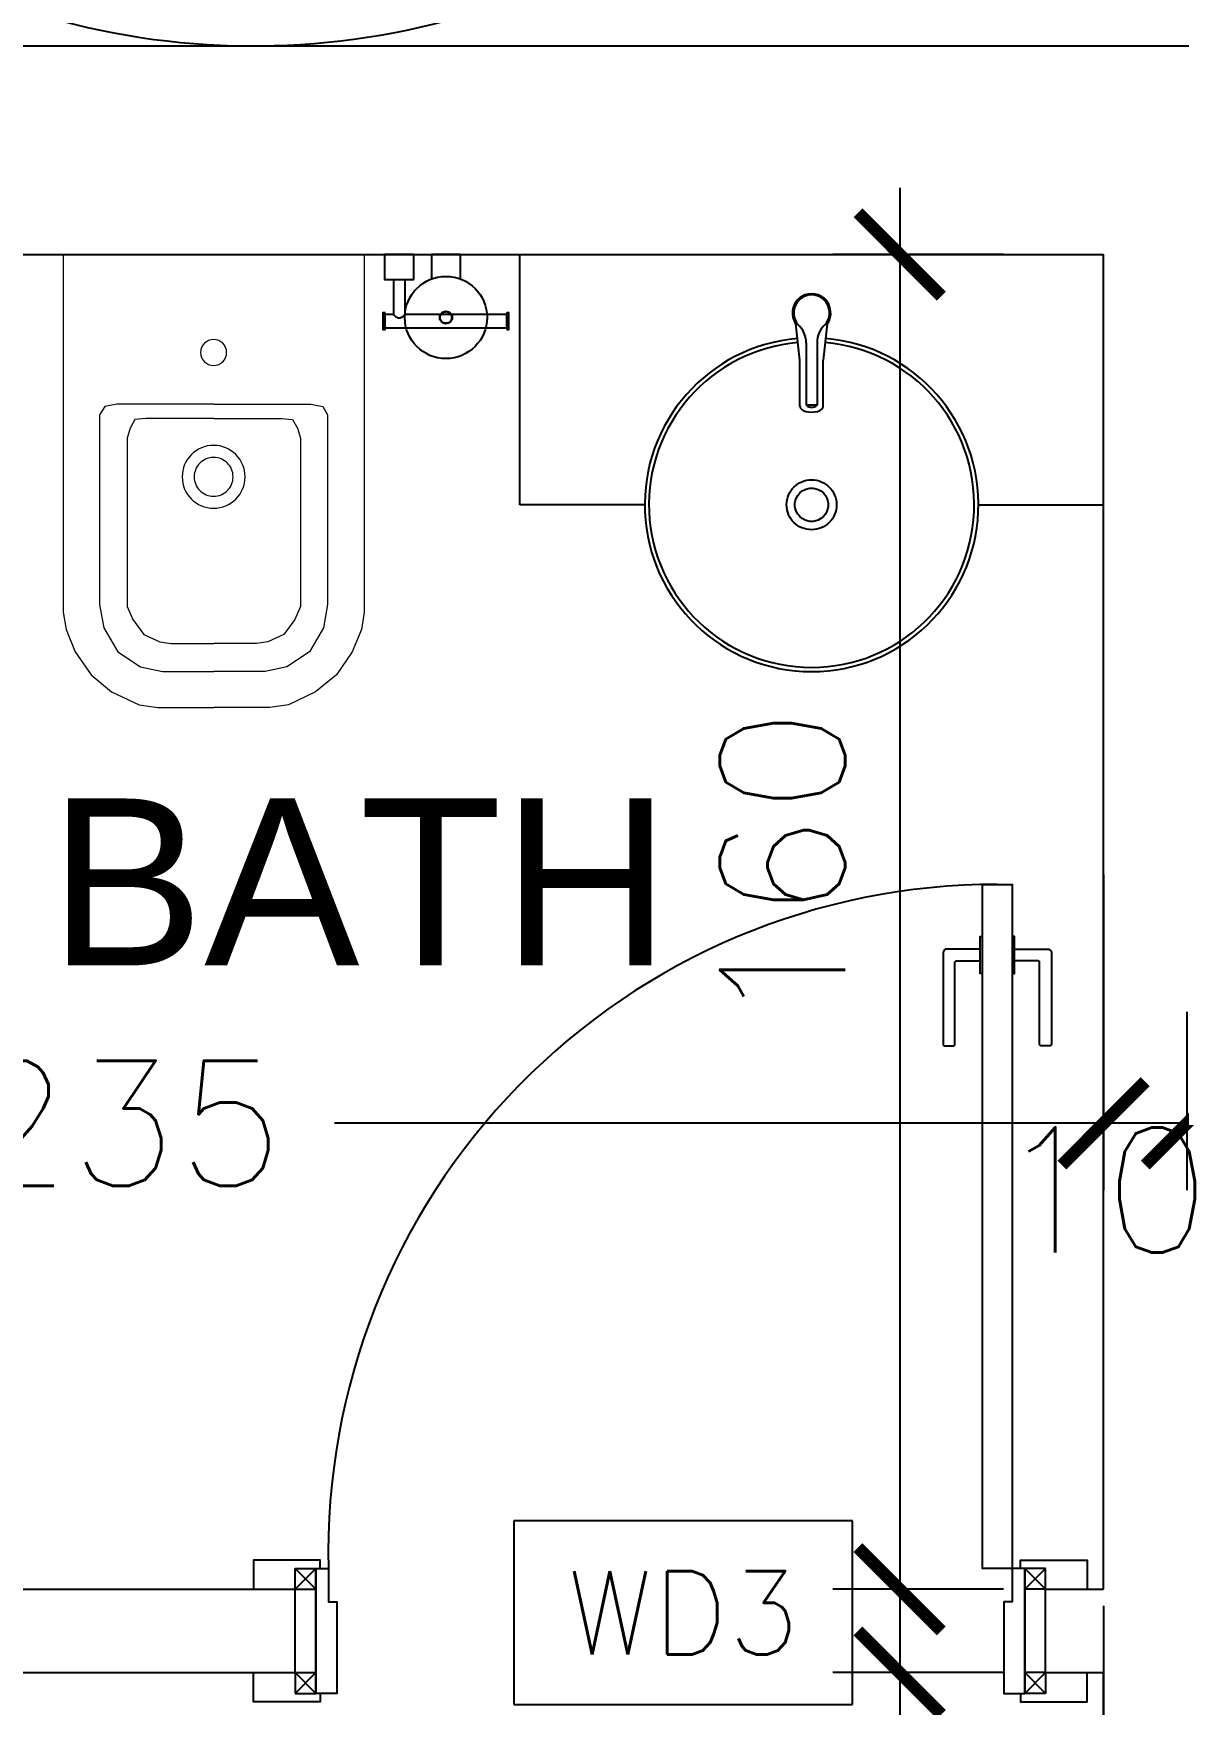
# Model space of a CAD drawing. Header units: centimetres. Extents: x -10658 to 14823, y -5448 to 3597.
# Drawn here: x -1546.3 to -1409, y 2546.2 to 2746.5 of the extents above; entities that cross this region are included whole.
import ezdxf
from ezdxf.xclip import XClip

# ---------------------------------------------------------------- set-up
doc = ezdxf.new("R2010")
doc.units = ezdxf.units.CM
doc.header["$LTSCALE"] = 100
doc.header["$MEASUREMENT"] = 0
doc.header["$XCLIPFRAME"] = 0
doc.header["$PDMODE"] = 35
for name, color, linetype in [('A0-01 FLOOR PLANS$0$BATH FIXTURES', 85, 'Continuous'), ('A0-01 FLOOR PLANS$0$COUNTERS', 85, 'Continuous'), ('A0-01 FLOOR PLANS$0$DIM IN', 1, 'Continuous'), ('A0-01 FLOOR PLANS$0$DOOR', 1, 'Continuous'), ('A0-01 FLOOR PLANS$0$STAIR', 4, 'Continuous'), ('A0-01 FLOOR PLANS$0$TEXT', 3, 'Continuous'), ('A0-01 FLOOR PLANS$0$TEXT-SCHED', 3, 'Continuous'), ('A0-01 FLOOR PLANS$0$WALL-01', 7, 'Continuous'), ('SOURROUNDING$0$KERBSTONE', 11, 'Continuous')]:
    doc.layers.add(name, color=color, linetype=linetype)
doc.styles.add('A0-01 FLOOR PLANS$0$22', font='romans.shx')
doc.styles.add('A0-01 FLOOR PLANS$0$A0-01 GROUND FLOOR PLAN - For Entry modification$0$ROMANS', font='romans')
doc.styles.add('A0-01 FLOOR PLANS$0$ART-PS-1', font='arial.ttf', dxfattribs={"height": 20})
doc.dimstyles.new('A0-01 FLOOR PLANS$0$100', dxfattribs={"dimtxt": 15, "dimasz": 10, "dimexe": 8, "dimexo": 12, "dimgap": 6, "dimtad": 1, "dimdec": 0, "dimzin": 0, "dimdsep": 46, "dimtxsty": 'A0-01 FLOOR PLANS$0$22', "dimblk": 'A0-01 FLOOR PLANS$0$_ARCHTICK', "dimcen": 30, "dimdle": 8, "dimclrd": 1, "dimclre": 1, "dimclrt": 2, "dimadec": 0, "dimazin": 0, "dimtfac": 1, "dimtdec": 0, "dimtmove": 2, "dimatfit": 3, "dimldrblk": 'A0-01 FLOOR PLANS$0$_OBLIQUE', "dimfxl": 100, "dimtolj": 1, "dimtzin": 0, "dimarcsym": 0})
doc.dimstyles.new('A0-01 FLOOR PLANS$0$A0-01 GROUND FLOOR PLAN - For Entry modification$0$text', dxfattribs={"dimtxt": 18, "dimasz": 10, "dimexe": 10, "dimexo": 10, "dimgap": -6, "dimtad": 1, "dimtih": 1, "dimtoh": 1, "dimdec": 0, "dimdsep": 46, "dimtxsty": 'A0-01 FLOOR PLANS$0$A0-01 GROUND FLOOR PLAN - For Entry modification$0$ROMANS', "dimblk1": 'A0-01 FLOOR PLANS$0$A0-01 GROUND FLOOR PLAN - For Entry modification$0$_ARCHTICK', "dimblk2": 'A0-01 FLOOR PLANS$0$A0-01 GROUND FLOOR PLAN - For Entry modification$0$_ARCHTICK', "dimsah": 1, "dimcen": 25, "dimdle": 10, "dimse1": 1, "dimse2": 1, "dimsd1": 1, "dimsd2": 1, "dimclrd": 1, "dimclre": 1, "dimclrt": 2, "dimadec": 0, "dimazin": 0, "dimtfac": 1, "dimtdec": 0, "dimtmove": 2, "dimatfit": 3, "dimldrblk": 'A0-01 FLOOR PLANS$0$A0-01 GROUND FLOOR PLAN - For Entry modification$0$_ARCHTICK', "dimfxl": 1, "dimtolj": 1, "dimtzin": 0, "dimarcsym": 0})

# ---------------------------------------------------------------- blocks, each defined once
blk = doc.blocks.new('SOURROUNDING')
at = {"layer": 'SOURROUNDING$0$KERBSTONE', "lineweight": 13}
h = blk.add_hatch(dxfattribs=at)
h.set_pattern_fill('AR-HBONE', color=252, scale=5, angle=90)
h.paths.add_polyline_path([(-175, 1001.39), (-180.24, 999.4), (-175, 1003.26), (-175, 1910.07), (-189.19, 1904.68), (-175, 1915.15), (-175, 1965.25), (-177.79, 1965.57), (-175, 1966.16), (-175, 2515.31), (-190.95, 2509.26), (-175, 2521.02), (-175, 2569.63), (-179.55, 2570.15), (-175, 2571.11), (-175, 2808), (-890, 2808), (-890, 3028), (-1810, 3028), (-1810, 2511.19), (-1925, 2511.19), (-1925, 1979.72), (-1810, 1979.72), (-1810, 775), (-3028, 775), (-3028, 650), (-2728, 650), (-2448, 650), (-2428, 650), (-1382.07, 650), (-1382.07, 25), (-1257.59, 25), (-1257.07, 25), (-857.07, 25), (-732.07, 25), (-732.07, 668), (-175, 668)])
h.paths.add_polyline_path([(-1685, 828), (-1685, 2129.72), (-1770, 2129.72), (-1770, 2361.19), (-1685, 2361.19), (-1685, 2748), (-1220, 2748), (-1220, 2683), (-890, 2683), (-300, 2683), (-300, 788), (-590, 788), (-590, 793), (-817, 793), (-817, 713), (-1286.12, 713), (-1287.5, 828)], flags=16)
h.paths.add_polyline_path([(-1798.23, 1621.66), (-1726.11, 1621.66), (-1726.11, 1641.16), (-1798.23, 1641.16)], flags=16)
h.paths.add_polyline_path([(-1563.97, 2964.65), (-999.2, 2964.65), (-999.2, 3018.34), (-1563.97, 3018.34)], flags=16)
blk = doc.blocks.new('A0-01 FLOOR PLANS$0$Bath_WashBasin_D-40_01')
for p, q in [((-1.4, -7.96), (-1.88, -3.63)), ((1.88, -3.63), (1.4, -7.96)), ((-0.65, -5.9), (-0.65, -13.37)), ((0.65, -5.9), (0.65, -13.37)), ((-1.4, -13.5), (-1.4, -7.96)), ((1.4, -13.5), (1.4, -7.96)), ((0.65, -13.37), (-0.65, -13.37))]:
    blk.add_line(p, q)
for radius in [3, 2]:
    blk.add_circle((0, -25.3), radius)
for centre, radius, start, end in [((0, -2.3), 2.3, 324.6388, 215.3612), ((0, -2.3), 2.15, 320.9725, 219.0275), ((-3.61, -5.89), 2.96, 359.8082, 49.0473), ((3.61, -5.89), 2.96, 130.9527, 180.1918), ((0, -25.3), 20, 94.8311, 85.1689), ((0, -25.3), 19.5, 94.7941, 85.2059), ((0, -12.55), 1.05, 231.7534, 308.2466)]:
    blk.add_arc(centre, radius, start, end)
blk.add_ellipse((0, -13.5), major_axis=(-1.4, 0), ratio=0.500001, start_param=6.283185, end_param=9.424778)
blk = doc.blocks.new('*D327')
at = {"layer": 'A0-01 FLOOR PLANS$0$TEXT-SCHED', "color": 1, "lineweight": -2, "transparency": 16777216}
for p, q in [((-1550.11, 2531.18), (-1590.68, 2531.18)), ((-1590.68, 2531.18), (-1590.68, 2509.18)), ((-1550.11, 2509.18), (-1550.11, 2531.18)), ((-1590.68, 2509.18), (-1550.11, 2509.18))]:
    blk.add_line(p, q, dxfattribs=at)
at = {"layer": 'Defpoints', "color": 0, "transparency": 16777216}
blk.add_point((-1570.39, 2520.18), dxfattribs=at)
blk.add_point((-1570.39, 2520.18), dxfattribs=at)
blk.add_point((-1570.39, 2520.18), dxfattribs=at)
at = {"layer": 'A0-01 FLOOR PLANS$0$TEXT-SCHED', "color": 2, "transparency": 16777216, "insert": (-1570.39, 2520.18), "char_height": 8, "width": 47.1429, "attachment_point": 5, "style": 'A0-01 FLOOR PLANS$0$A0-01 GROUND FLOOR PLAN - For Entry modification$0$ROMANS'}
blk.add_mtext('\\A1;{\\H1.25x;WD3}', dxfattribs=at)
blk = doc.blocks.new('A0-01 FLOOR PLANS$0$A0-01 GROUND FLOOR PLAN - For Entry modification$0$_ARCHTICK')
at = {"color": 0, "linetype": 'ByBlock', "const_width": 0.15}
blk.add_lwpolyline([(-0.5, -0.5), (0.5, 0.5)], dxfattribs=at)
blk = doc.blocks.new('A0-01 FLOOR PLANS$0$_ARCHTICK')
at = {"color": 0, "linetype": 'ByBlock', "const_width": 0.15}
blk.add_lwpolyline([(-0.5, -0.5), (0.5, 0.5)], dxfattribs=at)
blk = doc.blocks.new('*D343')
at = {"layer": 'A0-01 FLOOR PLANS$0$DIM IN', "color": 1, "lineweight": -2, "transparency": 16777216}
for p, q in [((-1755, 2608.67), (-1755, 2570.85)), ((-1520, 2608.67), (-1520, 2570.85)), ((-1763, 2578.85), (-1662.79, 2578.85)), ((-1512, 2578.85), (-1612.21, 2578.85))]:
    blk.add_line(p, q, dxfattribs=at)
at = {"layer": 'Defpoints', "color": 0, "transparency": 16777216}
for p in [(-1755, 2620.67), (-1520, 2620.67), (-1755, 2578.85)]:
    blk.add_point(p, dxfattribs=at)
at = {"layer": 'A0-01 FLOOR PLANS$0$DIM IN', "color": 1, "lineweight": -2, "transparency": 16777216, "xscale": 10, "yscale": 10, "zscale": 10, "rotation": 180}
blk.add_blockref('A0-01 FLOOR PLANS$0$_ARCHTICK', (-1755, 2578.85), dxfattribs=at)
at = {"layer": 'A0-01 FLOOR PLANS$0$DIM IN', "color": 1, "lineweight": -2, "transparency": 16777216, "xscale": 10, "yscale": 10, "zscale": 10}
blk.add_blockref('A0-01 FLOOR PLANS$0$_ARCHTICK', (-1520, 2578.85), dxfattribs=at)
at = {"layer": 'A0-01 FLOOR PLANS$0$DIM IN', "color": 2, "transparency": 16777216, "insert": (-1637.5, 2578.85), "char_height": 15, "attachment_point": 5, "style": 'A0-01 FLOOR PLANS$0$22'}
blk.add_mtext('\\A1;235', dxfattribs=at)
blk = doc.blocks.new('A0-01 FLOOR PLANS$0$_OBLIQUE')
at = {"color": 0, "linetype": 'ByBlock'}
blk.add_line((-0.5, -0.5), (0.5, 0.5), dxfattribs=at)
blk = doc.blocks.new('*D346')
at = {"layer": 'A0-01 FLOOR PLANS$0$DIM IN', "color": 1, "lineweight": -2, "transparency": 16777216}
for p, q in [((-1544.44, 2691), (-1544.44, 2515)), ((-1532, 2683), (-1552.44, 2683)), ((-1532, 2523), (-1552.44, 2523))]:
    blk.add_line(p, q, dxfattribs=at)
at = {"layer": 'Defpoints', "color": 0, "transparency": 16777216}
for p in [(-1520, 2683), (-1544.44, 2523), (-1520, 2523)]:
    blk.add_point(p, dxfattribs=at)
at = {"layer": 'A0-01 FLOOR PLANS$0$DIM IN', "color": 1, "lineweight": -2, "transparency": 16777216, "xscale": 10, "yscale": 10, "zscale": 10}
for p, rotation in [((-1544.44, 2683), 90), ((-1544.44, 2523), 270)]:
    blk.add_blockref('A0-01 FLOOR PLANS$0$_ARCHTICK', p, dxfattribs=dict(at, rotation=rotation))
at = {"layer": 'A0-01 FLOOR PLANS$0$DIM IN', "color": 2, "transparency": 16777216, "insert": (-1558.49, 2609.48), "char_height": 15, "attachment_point": 5, "rotation": 90, "style": 'A0-01 FLOOR PLANS$0$22'}
blk.add_mtext('\\A1;160', dxfattribs=at)
blk = doc.blocks.new('*D347')
at = {"layer": 'A0-01 FLOOR PLANS$0$DIM IN', "color": 1, "lineweight": -2, "transparency": 16777216}
for p, q in [((-1544.44, 2521), (-1544.44, 2270)), ((-1532, 2513), (-1552.44, 2513)), ((-1532, 2278), (-1552.44, 2278))]:
    blk.add_line(p, q, dxfattribs=at)
at = {"layer": 'Defpoints', "color": 0, "transparency": 16777216}
for p in [(-1520, 2513), (-1544.44, 2278), (-1520, 2278)]:
    blk.add_point(p, dxfattribs=at)
at = {"layer": 'A0-01 FLOOR PLANS$0$DIM IN', "color": 1, "lineweight": -2, "transparency": 16777216, "xscale": 10, "yscale": 10, "zscale": 10}
for p, rotation in [((-1544.44, 2513), 90), ((-1544.44, 2278), 270)]:
    blk.add_blockref('A0-01 FLOOR PLANS$0$_ARCHTICK', p, dxfattribs=dict(at, rotation=rotation))
at = {"layer": 'A0-01 FLOOR PLANS$0$DIM IN', "color": 2, "transparency": 16777216, "insert": (-1557.94, 2395.5), "char_height": 15, "attachment_point": 5, "rotation": 90, "style": 'A0-01 FLOOR PLANS$0$22'}
blk.add_mtext('\\A1;235', dxfattribs=at)
blk = doc.blocks.new('*D349')
at = {"layer": 'A0-01 FLOOR PLANS$0$DIM IN', "color": 1, "lineweight": -2, "transparency": 16777216}
for p, q in [((-1520, 2521), (-1520, 2467.57)), ((-1755, 2501), (-1755, 2467.57)), ((-1763, 2475.57), (-1651, 2475.57)), ((-1512, 2475.57), (-1600.43, 2475.57))]:
    blk.add_line(p, q, dxfattribs=at)
at = {"layer": 'Defpoints', "color": 0, "transparency": 16777216}
for p in [(-1520, 2533), (-1755, 2513), (-1755, 2475.57)]:
    blk.add_point(p, dxfattribs=at)
at = {"layer": 'A0-01 FLOOR PLANS$0$DIM IN', "color": 1, "lineweight": -2, "transparency": 16777216, "xscale": 10, "yscale": 10, "zscale": 10, "rotation": 180}
blk.add_blockref('A0-01 FLOOR PLANS$0$_ARCHTICK', (-1755, 2475.57), dxfattribs=at)
at = {"layer": 'A0-01 FLOOR PLANS$0$DIM IN', "color": 1, "lineweight": -2, "transparency": 16777216, "xscale": 10, "yscale": 10, "zscale": 10}
blk.add_blockref('A0-01 FLOOR PLANS$0$_ARCHTICK', (-1520, 2475.57), dxfattribs=at)
at = {"layer": 'A0-01 FLOOR PLANS$0$DIM IN', "color": 2, "transparency": 16777216, "insert": (-1625.72, 2476.26), "char_height": 15, "attachment_point": 5, "style": 'A0-01 FLOOR PLANS$0$22'}
blk.add_mtext('\\A1;235', dxfattribs=at)
blk = doc.blocks.new('*D465')
at = {"layer": 'A0-01 FLOOR PLANS$0$DIM IN', "color": 1, "lineweight": -2, "transparency": 16777216}
for p, q in [((-1520, 2590.85), (-1520, 2586.85)), ((-1510, 2590.85), (-1510, 2586.85)), ((-1520, 2578.85), (-1530, 2578.85)), ((-1510, 2578.85), (-1520, 2578.85)), ((-1510, 2578.85), (-1500, 2578.85))]:
    blk.add_line(p, q, dxfattribs=at)
at = {"layer": 'Defpoints', "color": 0, "transparency": 16777216}
for p in [(-1520, 2578.85), (-1520, 2578.85), (-1510, 2578.85)]:
    blk.add_point(p, dxfattribs=at)
at = {"layer": 'A0-01 FLOOR PLANS$0$DIM IN', "color": 1, "lineweight": -2, "transparency": 16777216, "xscale": 10, "yscale": 10, "zscale": 10}
blk.add_blockref('A0-01 FLOOR PLANS$0$_ARCHTICK', (-1520, 2578.85), dxfattribs=at)
at = {"layer": 'A0-01 FLOOR PLANS$0$DIM IN', "color": 1, "lineweight": -2, "transparency": 16777216, "xscale": 10, "yscale": 10, "zscale": 10, "rotation": 180}
blk.add_blockref('A0-01 FLOOR PLANS$0$_ARCHTICK', (-1510, 2578.85), dxfattribs=at)
at = {"layer": 'A0-01 FLOOR PLANS$0$DIM IN', "color": 2, "transparency": 16777216, "insert": (-1520, 2570.85), "char_height": 15, "attachment_point": 5, "style": 'A0-01 FLOOR PLANS$0$22'}
blk.add_mtext('\\A1;10', dxfattribs=at)
blk = doc.blocks.new('*D480')
at = {"layer": 'A0-01 FLOOR PLANS$0$DIM IN', "color": 1, "lineweight": -2, "transparency": 16777216}
for p, q in [((-1460, 2605.38), (-1460, 2570.85)), ((-1510, 2592.22), (-1510, 2570.85)), ((-1452, 2578.85), (-1518, 2578.85))]:
    blk.add_line(p, q, dxfattribs=at)
at = {"layer": 'Defpoints', "color": 0, "transparency": 16777216}
for p in [(-1460, 2617.38), (-1510, 2604.22), (-1510, 2578.85)]:
    blk.add_point(p, dxfattribs=at)
at = {"layer": 'A0-01 FLOOR PLANS$0$DIM IN', "color": 1, "lineweight": -2, "transparency": 16777216, "xscale": 10, "yscale": 10, "zscale": 10, "rotation": 180}
blk.add_blockref('A0-01 FLOOR PLANS$0$_ARCHTICK', (-1510, 2578.85), dxfattribs=at)
at = {"layer": 'A0-01 FLOOR PLANS$0$DIM IN', "color": 1, "lineweight": -2, "transparency": 16777216, "xscale": 10, "yscale": 10, "zscale": 10}
blk.add_blockref('A0-01 FLOOR PLANS$0$_ARCHTICK', (-1460, 2578.85), dxfattribs=at)
at = {"layer": 'A0-01 FLOOR PLANS$0$DIM IN', "color": 2, "transparency": 16777216, "insert": (-1485, 2592.35), "char_height": 15, "attachment_point": 5, "style": 'A0-01 FLOOR PLANS$0$22'}
blk.add_mtext('\\A1;50', dxfattribs=at)
blk = doc.blocks.new('A0-01 FLOOR PLANS$0$DOOR 25CM')
at = {"layer": 'A0-01 FLOOR PLANS$0$DOOR'}
blk.add_lwpolyline([(-4739.05, 1353.5), (-4735.05, 1353.5), (-4735.05, 1261.5), (-4739.05, 1261.5)], close=True, dxfattribs=at)
for points in [[(-4739.05, 1341.5), (-4739.35, 1341.5), (-4739.35, 1346.5), (-4739.05, 1346.5)], [(-4735.05, 1341.5), (-4734.75, 1341.5), (-4734.75, 1346.5), (-4735.05, 1346.5)]]:
    blk.add_lwpolyline(points, dxfattribs=at)
for points in [[(-4739.35, 1344.8), (-4743.85, 1344.8, 0.414214), (-4744.35, 1344.3), (-4744.35, 1332, 0.414214), (-4744.15, 1331.8), (-4742.95, 1331.8, 0.414214), (-4742.75, 1332), (-4742.75, 1343, -0.414214), (-4742.55, 1343.2), (-4739.35, 1343.2)], [(-4734.75, 1344.8), (-4730.26, 1344.8, -0.414214), (-4729.76, 1344.3), (-4729.76, 1332, -0.414214), (-4729.96, 1331.8), (-4731.16, 1331.8, -0.414214), (-4731.36, 1332), (-4731.36, 1343, 0.414214), (-4731.56, 1343.2), (-4734.75, 1343.2)]]:
    blk.add_lwpolyline(points, format="xyb", dxfattribs=at)
blk.add_arc((-4737.11, 1263.56), 89.94, 89.9604, 181.3128, dxfattribs=at)
blk = doc.blocks.new('A0-01 FLOOR PLANS$0$80-10')
at = {"layer": 'A0-01 FLOOR PLANS$0$DOOR', "linetype": 'Continuous'}
for p, q in [((9975.31, -4467.93), (9975.31, -4470.43)), ((10075.29, -4467.93), (10075.29, -4470.43)), ((9975.31, -4482.93), (9975.31, -4480.43)), ((9982.81, -4482.93), (9982.81, -4480.43)), ((10067.79, -4482.93), (10067.79, -4480.43)), ((10075.29, -4482.93), (10075.29, -4480.43))]:
    blk.add_line(p, q, dxfattribs=at)
at = {"layer": 'A0-01 FLOOR PLANS$0$DOOR'}
for p, q in [((9980.31, -4467.93), (9982.81, -4467.93)), ((9980.31, -4470.43), (9980.31, -4467.93)), ((9982.81, -4467.93), (9980.31, -4470.43)), ((9982.81, -4470.43), (9980.31, -4467.93)), ((10070.29, -4467.93), (10067.79, -4467.93)), ((10067.79, -4467.93), (10070.29, -4470.43)), ((10067.79, -4470.43), (10070.29, -4467.93)), ((10070.29, -4470.43), (10070.29, -4467.93)), ((9980.31, -4470.43), (9982.81, -4470.43)), ((10070.29, -4470.43), (10067.79, -4470.43)), ((9980.31, -4480.43), (9980.31, -4482.93)), ((9982.81, -4482.93), (9980.31, -4480.43)), ((9982.81, -4480.43), (9980.31, -4482.93)), ((9980.31, -4480.43), (9982.81, -4480.43)), ((10067.79, -4482.93), (10070.29, -4480.43)), ((10067.79, -4480.43), (10070.29, -4482.93)), ((10070.29, -4480.43), (10067.79, -4480.43)), ((10070.29, -4480.43), (10070.29, -4482.93)), ((9980.31, -4482.93), (9982.81, -4482.93)), ((10070.29, -4482.93), (10067.79, -4482.93))]:
    blk.add_line(p, q, dxfattribs=at)
for points in [[(9983.31, -4467.93), (9983.31, -4466.93), (9975.31, -4466.93), (9975.31, -4467.93)], [(10067.29, -4467.93), (10067.29, -4466.93), (10075.29, -4466.93), (10075.29, -4467.93)], [(9982.81, -4467.93), (9982.81, -4482.93)], [(9982.81, -4467.93), (9984.31, -4467.93), (9984.31, -4471.93), (9985.31, -4471.93), (9985.31, -4482.93), (9982.81, -4482.93), (9982.81, -4467.93)], [(10067.79, -4467.93), (10066.29, -4467.93), (10066.29, -4471.93), (10065.29, -4471.93), (10065.29, -4482.93), (10067.79, -4482.93), (10067.79, -4467.93)], [(10067.79, -4467.93), (10067.79, -4482.93)], [(9983.31, -4482.93), (9983.31, -4483.93), (9975.31, -4483.93), (9975.31, -4482.93)], [(10067.29, -4482.93), (10067.29, -4483.93), (10075.29, -4483.93), (10075.29, -4482.93)]]:
    blk.add_lwpolyline(points, dxfattribs=at)
at = {"layer": 'A0-01 FLOOR PLANS$0$DOOR', "linetype": 'Continuous', "xscale": -0.8912784107417012, "yscale": 0.8912784107417012, "zscale": 0.8912784107417012}
blk.add_blockref('A0-01 FLOOR PLANS$0$DOOR 25CM', (5764.06, -5592.28), dxfattribs=at)
blk = doc.blocks.new('A0-01 FLOOR PLANS$0$BID2')
at = {"layer": 'A0-01 FLOOR PLANS$0$BATH FIXTURES', "lineweight": 18}
for points in [[(18.07, 0), (0, 0), (0, -42.87), (0.38, -44.94), (1.44, -47.63), (3.36, -50.37), (5.82, -52.44), (9.13, -53.98), (11.34, -54.31), (18.07, -54.31)], [(18.07, 0), (36.1, 0), (36.1, -42.87), (35.76, -44.94), (34.65, -47.63), (32.78, -50.37), (30.28, -52.44), (27.01, -53.98), (24.8, -54.31), (18.07, -54.31)], [(18.07, -17.93), (6.44, -17.93), (5, -18.22), (4.37, -19.23), (4.37, -41.96), (4.9, -44.75), (6.58, -47.63), (9.28, -49.41), (11.92, -49.99), (18.07, -49.99)], [(18.07, -17.93), (29.7, -17.93), (31.15, -18.22), (31.72, -19.23), (31.72, -41.96), (31.24, -44.75), (29.56, -47.63), (26.82, -49.41), (24.22, -49.99), (18.07, -49.99)], [(18.07, -19.66), (9.9, -19.66), (8.6, -19.8), (8.03, -20.81), (7.69, -22.01), (7.69, -42.2), (8.36, -43.74), (9.66, -45.56), (11.58, -46.43), (12.93, -46.62), (18.07, -46.62)], [(18.07, -19.66), (26.24, -19.66), (27.49, -19.8), (28.12, -20.81), (28.45, -22.01), (28.45, -42.2), (27.78, -43.74), (26.48, -45.56), (24.56, -46.43), (23.17, -46.62), (18.07, -46.62)]]:
    blk.add_lwpolyline(points, dxfattribs=at)
for points in [[(16.49, -11.75), (16.49, -10.89), (17.19, -10.19), (18.05, -10.19), (18.91, -10.19), (19.61, -10.89), (19.61, -11.75), (19.61, -12.61), (18.91, -13.31), (18.05, -13.31), (17.19, -13.31), (16.49, -12.61), (16.49, -11.75)], [(14.28, -26.65), (14.28, -24.57), (15.96, -22.88), (18.05, -22.88), (20.13, -22.88), (21.82, -24.57), (21.82, -26.65), (21.82, -28.74), (20.13, -30.42), (18.05, -30.42), (15.96, -30.42), (14.28, -28.74), (14.28, -26.65)], [(15.72, -26.65), (15.72, -25.36), (16.76, -24.32), (18.05, -24.32), (19.34, -24.32), (20.38, -25.36), (20.38, -26.65), (20.38, -27.94), (19.34, -28.98), (18.05, -28.98), (16.76, -28.98), (15.72, -27.94), (15.72, -26.65)]]:
    blk.add_open_spline(points, degree=3, knots=[0, 0, 0, 0, 1, 1, 1, 2, 2, 2, 3, 3, 3, 4, 4, 4, 4], dxfattribs=at)
blk = doc.blocks.new('A0-01 FLOOR PLANS$0$A$C9e603a0f')
at = {"layer": 'A0-01 FLOOR PLANS$0$BATH FIXTURES'}
for p, q in [((5.8, 2.95), (5.8, 0)), ((9.3, 0), (9.3, 2.95)), ((5.8, 0), (9.3, 0))]:
    blk.add_line(p, q, dxfattribs=at)
for points in [[(0.25, 9), (0, 9), (0, 7), (0.25, 7)], [(14.85, 7), (15.1, 7), (15.1, 9), (14.85, 9)], [(11.4, 3), (11.4, 0), (14.9, 0), (14.9, 3)]]:
    blk.add_lwpolyline(points, close=True, dxfattribs=at)
for points in [[(14.85, 8.8), (0.25, 8.8), (0.25, 7.2), (12.45, 7.2), (12.45, 3)], [(13.85, 3), (13.85, 7.2), (14.85, 7.2)]]:
    blk.add_lwpolyline(points, dxfattribs=at)
for radius in [4.93, 0.75, 0.7]:
    blk.add_circle((7.55, 7.55), radius, dxfattribs=at)
blk.add_open_spline([(13.85, 7.2), (13.85, 7.2), (13.85, 7.2), (13.85, 7.2), (13.83, 7.22), (13.75, 7.28), (13.7, 7.33), (13.57, 7.43), (13.5, 7.48), (13.34, 7.57), (13.25, 7.61), (13.05, 7.61), (12.96, 7.57), (12.79, 7.48), (12.72, 7.43), (12.6, 7.33), (12.55, 7.28), (12.47, 7.22), (12.45, 7.2), (12.45, 7.2)], degree=3, knots=[0, 0, 0, 0, 0.000914, 0.000914, 0.1258, 0.1258, 0.250685, 0.250685, 0.375571, 0.375571, 0.500457, 0.500457, 0.625343, 0.625343, 0.750228, 0.750228, 0.875114, 0.875114, 1, 1, 1, 1], dxfattribs=at)
blk = doc.blocks.new('A0-01 FLOOR PLANS')
at = {"layer": 'A0-01 FLOOR PLANS$0$COUNTERS'}
for p, q in [((-1590, 2653), (-1590, 2683)), ((-1575, 2653), (-1590, 2653)), ((-1535, 2653), (-1520, 2653))]:
    blk.add_line(p, q, dxfattribs=at)
at = {"layer": 'A0-01 FLOOR PLANS$0$STAIR'}
blk.add_arc((-1621.94, 2798), 90, 243.6296, 82.0015, dxfattribs=at)
at = {"layer": 'A0-01 FLOOR PLANS$0$WALL-01'}
for p, q in [((-1780, 2708), (-1460, 2708)), ((-1755, 2683), (-1520, 2683)), ((-1520, 2523), (-1520, 2683)), ((-1755, 2523), (-1616.93, 2523)), ((-1616.93, 2513), (-1616.93, 2523)), ((-1526.95, 2513), (-1526.95, 2523)), ((-1526.95, 2523), (-1520, 2523)), ((-1755, 2513), (-1616.93, 2513)), ((-1526.95, 2513), (-1520, 2513)), ((-1520, 2278), (-1520, 2513))]:
    blk.add_line(p, q, dxfattribs=at)
at = {"layer": 'A0-01 FLOOR PLANS$0$BATH FIXTURES'}
for name, p in [('A0-01 FLOOR PLANS$0$BID2', (-1644.74, 2683)), ('A0-01 FLOOR PLANS$0$Bath_WashBasin_D-40_01', (-1555, 2678.3))]:
    blk.add_blockref(name, p, dxfattribs=at)
at = {"layer": 'A0-01 FLOOR PLANS$0$BATH FIXTURES', "rotation": 180}
blk.add_blockref('A0-01 FLOOR PLANS$0$A$C9e603a0f', (-1591.29, 2683), dxfattribs=at)
at = {"layer": 'A0-01 FLOOR PLANS$0$DOOR', "xscale": -1}
blk.add_blockref('A0-01 FLOOR PLANS$0$80-10', (8453.36, 6993.43), dxfattribs=at)
at = {"layer": 'A0-01 FLOOR PLANS$0$TEXT', "style": 'A0-01 FLOOR PLANS$0$ART-PS-1'}
blk.add_text('BATH', height=20, dxfattribs=at).set_placement((-1646.46, 2597.79))
at = {"layer": 'A0-01 FLOOR PLANS$0$DIM IN'}
dim = blk.add_linear_dim(base=(-1544.44, 2523), p1=(-1520, 2683), p2=(-1520, 2523), angle=90, dimstyle='A0-01 FLOOR PLANS$0$100', override={"dimfxl": 0.075}, dxfattribs=at)
dim.commit()
dim.dimension.update_dxf_attribs({"geometry": '*D346', "text_midpoint": (-1558.49, 2609.48), "dimtype": 128})
for base, p1, p2, picture, middle in [((-1755, 2578.85), (-1520, 2620.67), (-1755, 2620.67), '*D343', (-1637.5, 2578.85)), ((-1520, 2578.85), (-1510, 2578.85), (-1520, 2578.85), '*D465', (-1520, 2570.85)), ((-1755, 2475.57), (-1520, 2533), (-1755, 2513), '*D349', (-1625.72, 2476.26))]:
    dim = blk.add_linear_dim(base=base, p1=p1, p2=p2, dimstyle='A0-01 FLOOR PLANS$0$100', override={"dimfxl": 0.075}, dxfattribs=at)
    dim.commit()
    dim.dimension.update_dxf_attribs({"geometry": picture, "text_midpoint": middle, "dimtype": 128})
dim = blk.add_linear_dim(base=(-1510, 2578.85), p1=(-1460, 2617.38), p2=(-1510, 2604.22), dimstyle='A0-01 FLOOR PLANS$0$100', override={"dimfxl": 0.075}, dxfattribs=at)
dim.commit()
dim.dimension.update_dxf_attribs({"geometry": '*D480', "text_midpoint": (-1485, 2592.35)})
dim = blk.add_linear_dim(base=(-1544.44, 2278), p1=(-1520, 2513), p2=(-1520, 2278), angle=90, dimstyle='A0-01 FLOOR PLANS$0$100', override={"dimfxl": 0.075}, dxfattribs=at)
dim.commit()
dim.dimension.update_dxf_attribs({"geometry": '*D347', "text_midpoint": (-1557.94, 2395.5)})
at = {"layer": 'A0-01 FLOOR PLANS$0$TEXT-SCHED'}
dim = blk.add_linear_dim(base=(-1570.39, 2520.18), p1=(-1570.39, 2520.18), p2=(-1570.39, 2520.18), text='{\\H1.25x;WD3}', dimstyle='A0-01 FLOOR PLANS$0$A0-01 GROUND FLOOR PLAN - For Entry modification$0$text', override={"dimtxt": 8, "dimgap": -6, "dimclrt": 2}, dxfattribs=at)
dim.commit()
dim.dimension.update_dxf_attribs({"geometry": '*D327', "text_midpoint": (-1570.39, 2520.18), "dimtype": 128})

msp = doc.modelspace()

# ---------------------------------------------------------------- block references
msp.add_blockref('SOURROUNDING', (0, 0))
ref = msp.add_blockref('A0-01 FLOOR PLANS', (102, 37))
XClip(ref).set_block_clipping_path([(-400, 2648), (-994, 2648), (-994, 2645), (-1320, 2645), (-1320, 2713), (-1789, 2713), (-1789, 789), (-994, 789), (-994, 754), (-694, 754), (-694, 749), (-400, 749)])

doc.saveas('drawing.dxf')
